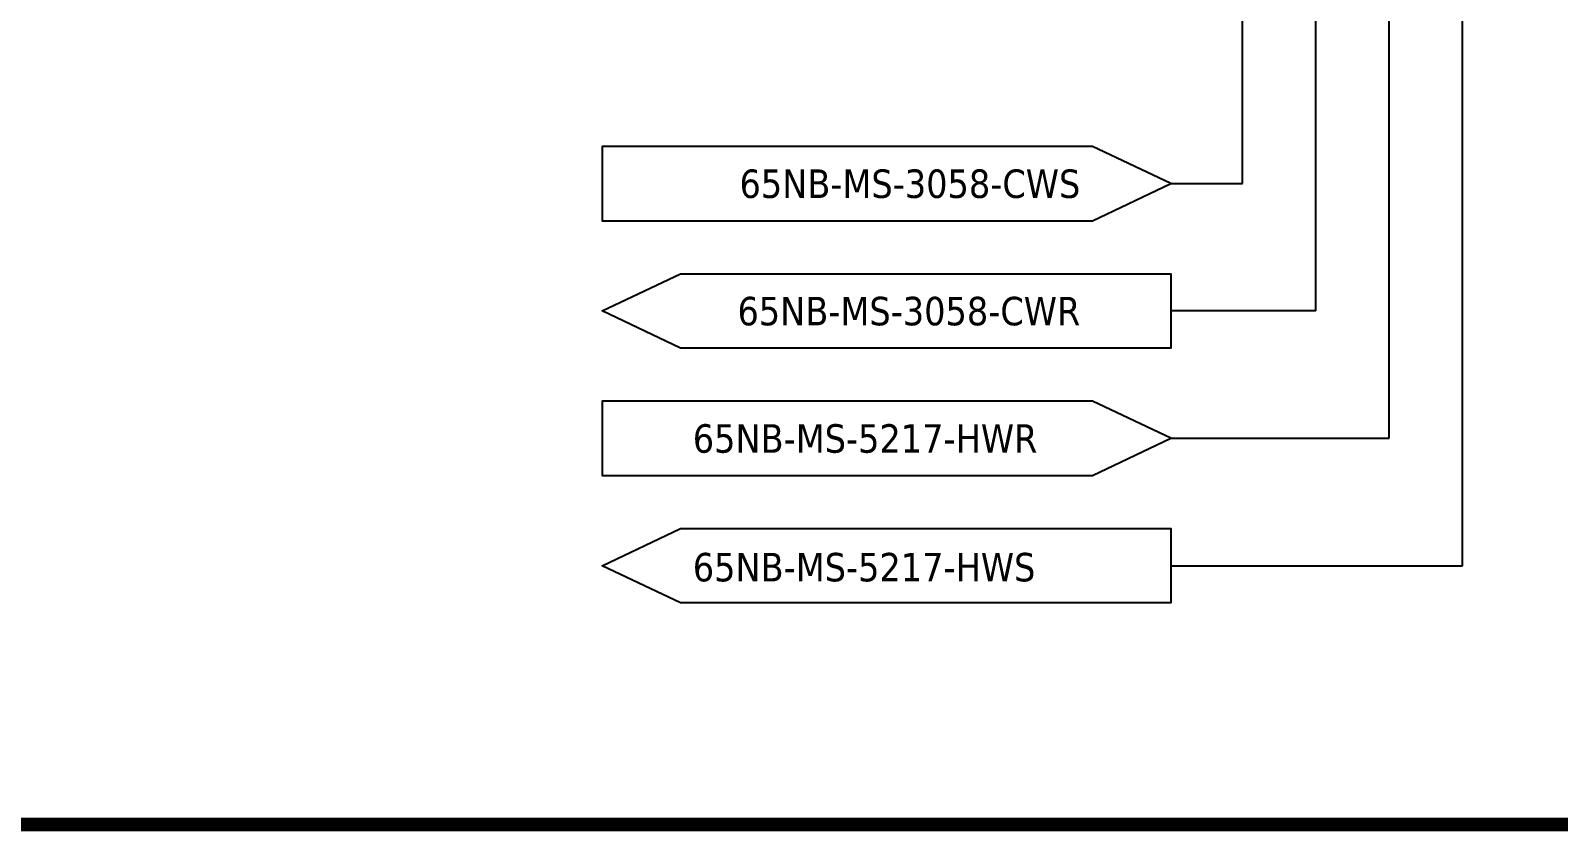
# Model space of a CAD drawing. Header units: millimetres. Extents: x 25096 to 30217, y 6541 to 10165.
# Drawn here: x 27162 to 27762, y 6541 to 6855 of the extents above; entities that cross this region are included whole.
import ezdxf

# ---------------------------------------------------------------- set-up
doc = ezdxf.new("R2010")
doc.units = ezdxf.units.MM
for name, color, linetype in [('CW LINE', 6, 'Continuous'), ('HW LINE', 1, 'Continuous'), ('Reference', 6, 'Continuous')]:
    doc.layers.add(name, color=color, linetype=linetype)
doc.layers.add('TITLE TEXT', color=7, linetype='Continuous', lineweight=20)

msp = doc.modelspace()

# ---------------------------------------------------------------- linework, layer by layer
at = {"layer": 'CW LINE'}
for p, q in [((27637.69, 6794.95), (27637.69, 6961.06)), ((27666.44, 6744.97), (27666.45, 6961.06)), ((27666.44, 6744.97), (27609.59, 6744.98))]:
    msp.add_line(p, q, dxfattribs=at)
msp.add_lwpolyline([(27609.59, 6794.95), (27637.69, 6794.95)], dxfattribs=at)
at = {"layer": 'HW LINE'}
for p, q in [((27695.21, 6695.01), (27695.21, 6961.06)), ((27723.97, 6645.04), (27723.97, 6961.06)), ((27609.59, 6695.01), (27695.21, 6695.01)), ((27609.59, 6645.04), (27723.97, 6645.04))]:
    msp.add_line(p, q, dxfattribs=at)
at = {"layer": 'Reference'}
for points in [[(27578.8, 6809.51), (27386.34, 6809.51), (27386.34, 6780.39), (27578.8, 6780.39), (27609.59, 6794.95)], [(27417.13, 6759.54), (27609.59, 6759.54), (27609.59, 6730.42), (27417.13, 6730.42), (27386.34, 6744.98)], [(27578.8, 6709.57), (27386.34, 6709.57), (27386.34, 6680.45), (27578.8, 6680.45), (27609.59, 6695.01)], [(27417.13, 6659.6), (27609.59, 6659.6), (27609.59, 6630.48), (27417.13, 6630.48), (27386.34, 6645.04)]]:
    msp.add_lwpolyline(points, close=True, dxfattribs=at)
at = {"layer": 'TITLE TEXT', "ltscale": 5, "const_width": 5.38}
msp.add_lwpolyline([(30214.49, 10162.15), (30214.49, 6543.48), (25098.45, 6543.48), (25098.45, 10162.15)], close=True, dxfattribs=at)

# ---------------------------------------------------------------- texts
at = {"char_height": 11.1664}
for s, insert, attachment_point in [('{\\fTahoma|b0|i0|c0|p34;65NB-MS-3058-CWS}', (27574.01, 6800.48), 3), ('{\\fTahoma|b0|i0|c0|p34;65NB-MS-3058-CWR}', (27574.01, 6750.51), 3), ('{\\fTahoma|b0|i0|c0|p34;65NB-MS-5217-HWR}', (27421.92, 6700.54), 1), ('{\\fTahoma|b0|i0|c0|p34;65NB-MS-5217-HWS}', (27421.92, 6650.06), 1)]:
    msp.add_mtext_dynamic_manual_height_columns(s, width=282.3154, gutter_width=8.96, heights=[0], dxfattribs=dict(at, insert=insert, attachment_point=attachment_point))

doc.saveas('drawing.dxf')
